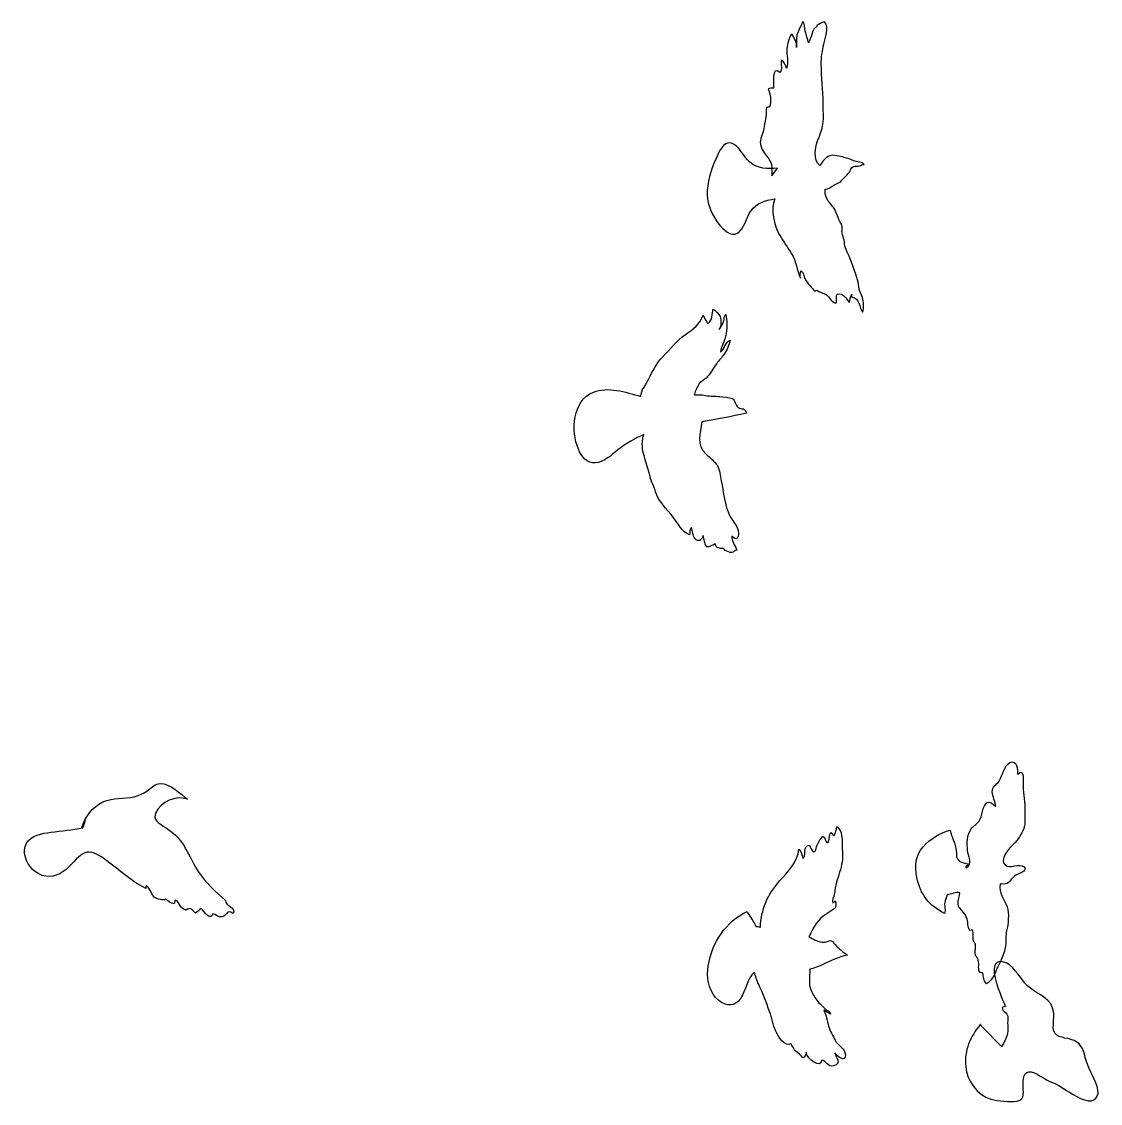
# Model space of a CAD drawing. Header units: centimetres. Extents: x -3.52 to 1.31, y -3.67 to 3.67.
# Drawn here: x -2.423 to 1.307, y -0.072 to 3.669 of the extents above; entities that cross this region are included whole.
import ezdxf

# ---------------------------------------------------------------- set-up
doc = ezdxf.new("R2010")
doc.units = ezdxf.units.CM
doc.header["$MEASUREMENT"] = 0
doc.layers.add('Layer 1', color=7, linetype='Continuous')

msp = doc.modelspace()

# ---------------------------------------------------------------- linework, layer by layer
at = {"layer": 'Layer 1'}
for points, knots in [([(0.17084, 3.13587), (0.17126, 3.16841), (0.17282, 3.18273), (0.15131, 3.2062), (0.15131, 3.2062), (0.14223, 3.21625), (0.13054, 3.23636), (0.13099, 3.25046), (0.13099, 3.25046), (0.13139, 3.26888), (0.14263, 3.28814), (0.14477, 3.30668), (0.14477, 3.30668), (0.14609, 3.3183), (0.14855, 3.32808), (0.15062, 3.33949), (0.15062, 3.33949), (0.15247, 3.35015), (0.14901, 3.36092), (0.15229, 3.37148), (0.15229, 3.37148), (0.15586, 3.37225), (0.15949, 3.37294), (0.16314, 3.37354), (0.16314, 3.37354), (0.17034, 3.39137), (0.1661, 3.42127), (0.1583, 3.43699), (0.1583, 3.43699), (0.16444, 3.438), (0.17034, 3.43868), (0.17648, 3.43919), (0.17648, 3.43919), (0.18061, 3.45152), (0.16651, 3.51965), (0.19915, 3.49343), (0.19915, 3.49343), (0.20968, 3.50428), (0.20021, 3.52214), (0.20484, 3.53515), (0.20484, 3.53515), (0.21582, 3.52983), (0.2177, 3.517), (0.22212, 3.50702), (0.22212, 3.50702), (0.23011, 3.52705), (0.22125, 3.55467), (0.22331, 3.57613), (0.22331, 3.57613), (0.22458, 3.58973), (0.22947, 3.61706), (0.24135, 3.62563), (0.24135, 3.62563), (0.24804, 3.61102), (0.25942, 3.59663), (0.25633, 3.5798), (0.25633, 3.5798), (0.25691, 3.59377), (0.25398, 3.60819), (0.25739, 3.62211), (0.25739, 3.62211), (0.26154, 3.63846), (0.27192, 3.65307), (0.27803, 3.66886), (0.27803, 3.66886), (0.28494, 3.66645), (0.28433, 3.64293), (0.28639, 3.63563), (0.28639, 3.63563), (0.29025, 3.62219), (0.29427, 3.60986), (0.29745, 3.59607), (0.29745, 3.59607), (0.3019, 3.59715), (0.31123, 3.6352), (0.31658, 3.64232), (0.31658, 3.64232), (0.32558, 3.65433), (0.33838, 3.666), (0.35365, 3.66796), (0.35365, 3.66796), (0.3718, 3.64727), (0.35473, 3.61412), (0.3505, 3.59115), (0.3505, 3.59115), (0.34616, 3.56829), (0.34113, 3.54421), (0.34164, 3.52093), (0.34164, 3.52093), (0.34249, 3.4759), (0.34833, 3.43229), (0.34823, 3.38724), (0.34823, 3.38724), (0.34815, 3.36356), (0.35127, 3.33821), (0.34773, 3.31477), (0.34773, 3.31477), (0.34498, 3.29643), (0.3372, 3.27709), (0.33037, 3.25984), (0.33037, 3.25984), (0.32119, 3.23645), (0.31254, 3.1902), (0.33688, 3.17099), (0.33688, 3.17099), (0.34675, 3.18382), (0.35514, 3.1989), (0.37109, 3.2048), (0.37109, 3.2048), (0.3845, 3.20962), (0.40588, 3.20321), (0.4212, 3.19948), (0.4212, 3.19948), (0.43284, 3.19662), (0.44329, 3.19236), (0.45417, 3.18792), (0.45417, 3.18792), (0.46303, 3.18427), (0.4864, 3.18369), (0.49074, 3.17511), (0.49074, 3.17511), (0.48315, 3.17609), (0.47968, 3.17149), (0.47352, 3.17), (0.47352, 3.17), (0.46701, 3.16841), (0.45931, 3.17029), (0.45336, 3.16772), (0.45336, 3.16772), (0.44399, 3.16349), (0.4441, 3.1551), (0.43897, 3.14848), (0.43897, 3.14848), (0.43365, 3.14157), (0.4263, 3.13477), (0.42077, 3.12877), (0.42077, 3.12877), (0.41482, 3.12216), (0.41307, 3.11782), (0.40437, 3.11271), (0.40437, 3.11271), (0.39821, 3.10903), (0.39127, 3.10641), (0.38498, 3.10303), (0.38498, 3.10303), (0.37612, 3.09832), (0.36691, 3.08914), (0.35598, 3.08906), (0.35598, 3.08906), (0.35005, 3.06845), (0.36889, 3.04466), (0.38101, 3.03008), (0.38101, 3.03008), (0.39355, 3.01529), (0.39479, 3.00161), (0.40289, 2.98484), (0.40289, 2.98484), (0.40784, 2.97447), (0.41316, 2.97074), (0.41453, 2.95891), (0.41453, 2.95891), (0.4153, 2.9524), (0.41286, 2.9447), (0.41376, 2.93833), (0.41376, 2.93833), (0.41503, 2.92955), (0.41937, 2.92312), (0.42093, 2.91433), (0.42093, 2.91433), (0.42289, 2.90351), (0.42053, 2.89668), (0.42524, 2.88615), (0.42524, 2.88615), (0.4426, 2.84779), (0.45842, 2.80934), (0.46906, 2.76844), (0.46906, 2.76844), (0.47181, 2.75796), (0.47163, 2.74635), (0.47509, 2.73629), (0.47509, 2.73629), (0.47766, 2.72909), (0.48245, 2.72295), (0.48451, 2.71504), (0.48451, 2.71504), (0.48798, 2.70194), (0.49046, 2.67699), (0.48501, 2.66437), (0.48501, 2.66437), (0.47191, 2.67953), (0.47636, 2.71366), (0.44805, 2.71652), (0.44805, 2.71652), (0.44665, 2.7197), (0.44638, 2.72284), (0.44728, 2.7261), (0.44728, 2.7261), (0.44146, 2.71615), (0.44175, 2.70766), (0.43918, 2.69739), (0.43918, 2.69739), (0.43, 2.70668), (0.42447, 2.72163), (0.41087, 2.72599), (0.41087, 2.72599), (0.38674, 2.7338), (0.39756, 2.71001), (0.39343, 2.69583), (0.39343, 2.69583), (0.38052, 2.69392), (0.36888, 2.71829), (0.35832, 2.72501), (0.35832, 2.72501), (0.34967, 2.73062), (0.33268, 2.73192), (0.32689, 2.74009), (0.32689, 2.74009), (0.32432, 2.74017), (0.32237, 2.73911), (0.32099, 2.73684), (0.32099, 2.73684), (0.30982, 2.74613), (0.29294, 2.76631), (0.28588, 2.77854), (0.28588, 2.77854), (0.2813, 2.78635), (0.2813, 2.80587), (0.27088, 2.80659), (0.27088, 2.80659), (0.26842, 2.79847), (0.26929, 2.79061), (0.27011, 2.7823), (0.27011, 2.7823), (0.25611, 2.80931), (0.25648, 2.84003), (0.23944, 2.86604), (0.23944, 2.86604), (0.22513, 2.88763), (0.21126, 2.90882), (0.19772, 2.93131), (0.19772, 2.93131), (0.17819, 2.96377), (0.16586, 3.02016), (0.18174, 3.05596), (0.18174, 3.05596), (0.14822, 3.05112), (0.11922, 3.04244), (0.09858, 3.01397), (0.09858, 3.01397), (0.08292, 2.99238), (0.07598, 2.95214), (0.05254, 2.93753), (0.05254, 2.93753), (0.0283, 2.92245), (0.00227, 2.9515), (-0.01175, 2.96857), (-0.01175, 2.96857), (-0.03522, 2.99728), (-0.05099, 3.03228), (-0.05236, 3.06977), (-0.05236, 3.06977), (-0.05376, 3.11176), (-0.03995, 3.15507), (-0.02318, 3.19312), (-0.02318, 3.19312), (-0.01461, 3.21254), (0.00325, 3.25792), (0.03177, 3.24881), (0.03177, 3.24881), (0.05767, 3.24053), (0.07442, 3.19999), (0.09487, 3.18306), (0.09487, 3.18306), (0.12315, 3.1593), (0.15551, 3.15859), (0.19062, 3.16213), (0.19062, 3.16213), (0.19062, 3.16213), (0.17084, 3.13587), (0.17084, 3.13587)], [0, 0, 0, 0, 0.0140845, 0.0140845, 0.0140845, 0.0140845, 0.028169, 0.028169, 0.028169, 0.028169, 0.0422535, 0.0422535, 0.0422535, 0.0422535, 0.056338, 0.056338, 0.056338, 0.056338, 0.0704225, 0.0704225, 0.0704225, 0.0704225, 0.084507, 0.084507, 0.084507, 0.084507, 0.0985915, 0.0985915, 0.0985915, 0.0985915, 0.1126761, 0.1126761, 0.1126761, 0.1126761, 0.1267606, 0.1267606, 0.1267606, 0.1267606, 0.1408451, 0.1408451, 0.1408451, 0.1408451, 0.1549296, 0.1549296, 0.1549296, 0.1549296, 0.1690141, 0.1690141, 0.1690141, 0.1690141, 0.1830986, 0.1830986, 0.1830986, 0.1830986, 0.1971831, 0.1971831, 0.1971831, 0.1971831, 0.2112676, 0.2112676, 0.2112676, 0.2112676, 0.2253521, 0.2253521, 0.2253521, 0.2253521, 0.2394366, 0.2394366, 0.2394366, 0.2394366, 0.2535211, 0.2535211, 0.2535211, 0.2535211, 0.2676056, 0.2676056, 0.2676056, 0.2676056, 0.2816901, 0.2816901, 0.2816901, 0.2816901, 0.2957746, 0.2957746, 0.2957746, 0.2957746, 0.3098592, 0.3098592, 0.3098592, 0.3098592, 0.3239437, 0.3239437, 0.3239437, 0.3239437, 0.3380282, 0.3380282, 0.3380282, 0.3380282, 0.3521127, 0.3521127, 0.3521127, 0.3521127, 0.3661972, 0.3661972, 0.3661972, 0.3661972, 0.3802817, 0.3802817, 0.3802817, 0.3802817, 0.3943662, 0.3943662, 0.3943662, 0.3943662, 0.4084507, 0.4084507, 0.4084507, 0.4084507, 0.4225352, 0.4225352, 0.4225352, 0.4225352, 0.4366197, 0.4366197, 0.4366197, 0.4366197, 0.4507042, 0.4507042, 0.4507042, 0.4507042, 0.4647887, 0.4647887, 0.4647887, 0.4647887, 0.4788732, 0.4788732, 0.4788732, 0.4788732, 0.4929577, 0.4929577, 0.4929577, 0.4929577, 0.5070423, 0.5070423, 0.5070423, 0.5070423, 0.5211268, 0.5211268, 0.5211268, 0.5211268, 0.5352113, 0.5352113, 0.5352113, 0.5352113, 0.5492958, 0.5492958, 0.5492958, 0.5492958, 0.5633803, 0.5633803, 0.5633803, 0.5633803, 0.5774648, 0.5774648, 0.5774648, 0.5774648, 0.5915493, 0.5915493, 0.5915493, 0.5915493, 0.6056338, 0.6056338, 0.6056338, 0.6056338, 0.6197183, 0.6197183, 0.6197183, 0.6197183, 0.6338028, 0.6338028, 0.6338028, 0.6338028, 0.6478873, 0.6478873, 0.6478873, 0.6478873, 0.6619718, 0.6619718, 0.6619718, 0.6619718, 0.6760563, 0.6760563, 0.6760563, 0.6760563, 0.6901408, 0.6901408, 0.6901408, 0.6901408, 0.7042254, 0.7042254, 0.7042254, 0.7042254, 0.7183099, 0.7183099, 0.7183099, 0.7183099, 0.7323944, 0.7323944, 0.7323944, 0.7323944, 0.7464789, 0.7464789, 0.7464789, 0.7464789, 0.7605634, 0.7605634, 0.7605634, 0.7605634, 0.7746479, 0.7746479, 0.7746479, 0.7746479, 0.7887324, 0.7887324, 0.7887324, 0.7887324, 0.8028169, 0.8028169, 0.8028169, 0.8028169, 0.8169014, 0.8169014, 0.8169014, 0.8169014, 0.8309859, 0.8309859, 0.8309859, 0.8309859, 0.8450704, 0.8450704, 0.8450704, 0.8450704, 0.8591549, 0.8591549, 0.8591549, 0.8591549, 0.8732394, 0.8732394, 0.8732394, 0.8732394, 0.8873239, 0.8873239, 0.8873239, 0.8873239, 0.9014085, 0.9014085, 0.9014085, 0.9014085, 0.915493, 0.915493, 0.915493, 0.915493, 0.9295775, 0.9295775, 0.9295775, 0.9295775, 0.943662, 0.943662, 0.943662, 0.943662, 0.9577465, 0.9577465, 0.9577465, 0.9577465, 0.971831, 0.971831, 0.971831, 0.971831, 1, 1, 1, 1]), ([(0.17084, 3.13587), (0.17084, 3.13587), (0.17084, 3.13587), (0.17084, 3.13587), (0.17084, 3.13587), (0.17084, 3.13587), (0.17084, 3.13587), (0.17084, 3.13587)], [0, 0, 0, 0, 0.3333333, 0.3333333, 0.3333333, 0.3333333, 1, 1, 1, 1]), ([(0.02619, 1.95913), (0.00674, 1.99522), (0.00449, 2.04139), (-0.00381, 2.08134), (-0.00381, 2.08134), (-0.00757, 2.09878), (-0.00794, 2.11761), (-0.01733, 2.13349), (-0.01733, 2.13349), (-0.02641, 2.14857), (-0.04326, 2.16082), (-0.0563, 2.17262), (-0.0563, 2.17262), (-0.09226, 2.20548), (-0.07479, 2.24475), (-0.07125, 2.28475), (-0.07125, 2.28475), (-0.0196, 2.29364), (0.03188, 2.30338), (0.08316, 2.31494), (0.08316, 2.31494), (0.07763, 2.33545), (0.06728, 2.32648), (0.05456, 2.33484), (0.05456, 2.33484), (0.04334, 2.34212), (0.04638, 2.35804), (0.03445, 2.36513), (0.03445, 2.36513), (0.02437, 2.37095), (0.0031, 2.37045), (-0.00865, 2.37206), (-0.00865, 2.37206), (-0.02529, 2.37423), (-0.04199, 2.37301), (-0.05866, 2.37627), (-0.05866, 2.37627), (-0.07176, 2.37884), (-0.08456, 2.37915), (-0.0974, 2.37836), (-0.0974, 2.37836), (-0.09724, 2.37902), (-0.0969, 2.37987), (-0.09674, 2.38064), (-0.09674, 2.38064), (-0.09288, 2.39255), (-0.08785, 2.40715), (-0.07978, 2.41691), (-0.07978, 2.41691), (-0.07295, 2.42501), (-0.06369, 2.42866), (-0.05618, 2.43615), (-0.05618, 2.43615), (-0.042, 2.45044), (-0.03104, 2.47039), (-0.01948, 2.48706), (-0.01948, 2.48706), (-0.0116, 2.49849), (-0.00194, 2.50738), (0.00616, 2.51849), (0.00616, 2.51849), (0.01698, 2.53339), (0.02174, 2.55056), (0.02743, 2.5677), (0.02743, 2.5677), (0.00851, 2.56019), (0.0083, 2.53661), (-0.00617, 2.52526), (-0.00617, 2.52526), (-0.00551, 2.5441), (0.00783, 2.5637), (0.01156, 2.58297), (0.01156, 2.58297), (0.01524, 2.60181), (0.01807, 2.638), (0.01156, 2.65615), (0.01156, 2.65615), (0.00447, 2.65062), (0.00764, 2.64274), (0.00537, 2.63475), (0.00537, 2.63475), (0.00222, 2.62401), (-0.00479, 2.61385), (-0.0109, 2.60456), (-0.0109, 2.60456), (-0.00418, 2.61509), (-0.00288, 2.638), (-0.00794, 2.64962), (-0.00794, 2.64962), (-0.01011, 2.65465), (-0.02725, 2.67436), (-0.03165, 2.67497), (-0.03165, 2.67497), (-0.03705, 2.65743), (-0.03152, 2.63653), (-0.05115, 2.62457), (-0.05115, 2.62457), (-0.05687, 2.63357), (-0.06197, 2.6441), (-0.06605, 2.65397), (-0.06605, 2.65397), (-0.07666, 2.62291), (-0.10113, 2.60415), (-0.12767, 2.58671), (-0.12767, 2.58671), (-0.1599, 2.56562), (-0.1803, 2.53525), (-0.20702, 2.50831), (-0.20702, 2.50831), (-0.22816, 2.48701), (-0.24144, 2.45939), (-0.25459, 2.43317), (-0.25459, 2.43317), (-0.25999, 2.42251), (-0.26335, 2.41542), (-0.27054, 2.40515), (-0.27054, 2.40515), (-0.27856, 2.39409), (-0.28128, 2.38356), (-0.28229, 2.37221), (-0.28229, 2.37221), (-0.33534, 2.38928), (-0.39588, 2.40711), (-0.4458, 2.38769), (-0.4458, 2.38769), (-0.51933, 2.35911), (-0.52391, 2.25291), (-0.49795, 2.19028), (-0.49795, 2.19028), (-0.48747, 2.16525), (-0.46829, 2.13969), (-0.43831, 2.14265), (-0.43831, 2.14265), (-0.4087, 2.14548), (-0.38306, 2.17056), (-0.36097, 2.18789), (-0.36097, 2.18789), (-0.33187, 2.21078), (-0.3026, 2.22774), (-0.27165, 2.24065), (-0.27165, 2.24065), (-0.27303, 2.23599), (-0.2743, 2.23136), (-0.2752, 2.22657), (-0.2752, 2.22657), (-0.27983, 2.20173), (-0.27478, 2.1818), (-0.26792, 2.15831), (-0.26792, 2.15831), (-0.2617, 2.13741), (-0.2549, 2.11738), (-0.25014, 2.09619), (-0.25014, 2.09619), (-0.24612, 2.07756), (-0.23585, 2.06198), (-0.23075, 2.04322), (-0.23075, 2.04322), (-0.22138, 2.00951), (-0.19119, 1.98316), (-0.17019, 1.95567), (-0.17019, 1.95567), (-0.15431, 1.93477), (-0.1399, 1.9036), (-0.11312, 1.8946), (-0.11312, 1.8946), (-0.11235, 1.90188), (-0.11352, 1.91508), (-0.10682, 1.91915), (-0.10682, 1.91915), (-0.10227, 1.90664), (-0.10433, 1.89177), (-0.09446, 1.88049), (-0.09446, 1.88049), (-0.08311, 1.86758), (-0.07197, 1.87536), (-0.06588, 1.89142), (-0.06588, 1.89142), (-0.06284, 1.88248), (-0.063, 1.85734), (-0.05321, 1.85319), (-0.05321, 1.85319), (-0.04503, 1.84972), (-0.03212, 1.86039), (-0.02445, 1.86274), (-0.02445, 1.86274), (-0.02149, 1.84694), (-0.01762, 1.85083), (-0.00688, 1.84676), (-0.00688, 1.84676), (-0.00254, 1.84795), (0.0014, 1.84745), (0.00516, 1.84538), (0.00516, 1.84538), (0.00691, 1.84379), (0.00828, 1.84205), (0.00979, 1.84017), (0.00979, 1.84017), (0.01728, 1.83702), (0.02408, 1.8316), (0.03286, 1.83305), (0.03286, 1.83305), (0.03937, 1.83413), (0.04291, 1.84043), (0.05003, 1.84128), (0.05003, 1.84128), (0.04498, 1.85604), (0.03085, 1.87372), (0.03323, 1.88978), (0.03323, 1.88978), (0.05612, 1.86422), (0.05897, 1.89835), (0.05247, 1.9156), (0.05247, 1.9156), (0.0463, 1.93186), (0.03408, 1.94445), (0.02619, 1.95913)], [0, 0, 0, 0, 0.0181818, 0.0181818, 0.0181818, 0.0181818, 0.0363636, 0.0363636, 0.0363636, 0.0363636, 0.0545455, 0.0545455, 0.0545455, 0.0545455, 0.0727273, 0.0727273, 0.0727273, 0.0727273, 0.0909091, 0.0909091, 0.0909091, 0.0909091, 0.1090909, 0.1090909, 0.1090909, 0.1090909, 0.1272727, 0.1272727, 0.1272727, 0.1272727, 0.1454545, 0.1454545, 0.1454545, 0.1454545, 0.1636364, 0.1636364, 0.1636364, 0.1636364, 0.1818182, 0.1818182, 0.1818182, 0.1818182, 0.2, 0.2, 0.2, 0.2, 0.2181818, 0.2181818, 0.2181818, 0.2181818, 0.2363636, 0.2363636, 0.2363636, 0.2363636, 0.2545455, 0.2545455, 0.2545455, 0.2545455, 0.2727273, 0.2727273, 0.2727273, 0.2727273, 0.2909091, 0.2909091, 0.2909091, 0.2909091, 0.3090909, 0.3090909, 0.3090909, 0.3090909, 0.3272727, 0.3272727, 0.3272727, 0.3272727, 0.3454545, 0.3454545, 0.3454545, 0.3454545, 0.3636364, 0.3636364, 0.3636364, 0.3636364, 0.3818182, 0.3818182, 0.3818182, 0.3818182, 0.4, 0.4, 0.4, 0.4, 0.4181818, 0.4181818, 0.4181818, 0.4181818, 0.4363636, 0.4363636, 0.4363636, 0.4363636, 0.4545455, 0.4545455, 0.4545455, 0.4545455, 0.4727273, 0.4727273, 0.4727273, 0.4727273, 0.4909091, 0.4909091, 0.4909091, 0.4909091, 0.5090909, 0.5090909, 0.5090909, 0.5090909, 0.5272727, 0.5272727, 0.5272727, 0.5272727, 0.5454545, 0.5454545, 0.5454545, 0.5454545, 0.5636364, 0.5636364, 0.5636364, 0.5636364, 0.5818182, 0.5818182, 0.5818182, 0.5818182, 0.6, 0.6, 0.6, 0.6, 0.6181818, 0.6181818, 0.6181818, 0.6181818, 0.6363636, 0.6363636, 0.6363636, 0.6363636, 0.6545455, 0.6545455, 0.6545455, 0.6545455, 0.6727273, 0.6727273, 0.6727273, 0.6727273, 0.6909091, 0.6909091, 0.6909091, 0.6909091, 0.7090909, 0.7090909, 0.7090909, 0.7090909, 0.7272727, 0.7272727, 0.7272727, 0.7272727, 0.7454545, 0.7454545, 0.7454545, 0.7454545, 0.7636364, 0.7636364, 0.7636364, 0.7636364, 0.7818182, 0.7818182, 0.7818182, 0.7818182, 0.8, 0.8, 0.8, 0.8, 0.8181818, 0.8181818, 0.8181818, 0.8181818, 0.8363636, 0.8363636, 0.8363636, 0.8363636, 0.8545455, 0.8545455, 0.8545455, 0.8545455, 0.8727273, 0.8727273, 0.8727273, 0.8727273, 0.8909091, 0.8909091, 0.8909091, 0.8909091, 0.9090909, 0.9090909, 0.9090909, 0.9090909, 0.9272727, 0.9272727, 0.9272727, 0.9272727, 0.9454545, 0.9454545, 0.9454545, 0.9454545, 0.9636364, 0.9636364, 0.9636364, 0.9636364, 1, 1, 1, 1]), ([(0.85484, 0.75531), (0.83934, 0.76005), (0.82219, 0.75856), (0.8133, 0.77325), (0.8133, 0.77325), (0.807, 0.78352), (0.80968, 0.7901), (0.80867, 0.80193), (0.80867, 0.80193), (0.80632, 0.82672), (0.79182, 0.8486), (0.78758, 0.87305), (0.78758, 0.87305), (0.75228, 0.86302), (0.71844, 0.84339), (0.69439, 0.81529), (0.69439, 0.81529), (0.66756, 0.78399), (0.66441, 0.74859), (0.67232, 0.70964), (0.67232, 0.70964), (0.68452, 0.65), (0.71412, 0.61211), (0.76794, 0.58484), (0.76794, 0.58484), (0.77318, 0.59661), (0.76667, 0.61048), (0.76892, 0.62268), (0.76892, 0.62268), (0.77069, 0.63197), (0.77575, 0.63977), (0.77702, 0.64911), (0.77702, 0.64911), (0.79004, 0.65051), (0.80866, 0.66075), (0.82131, 0.65562), (0.82131, 0.65562), (0.82189, 0.6435), (0.8135, 0.63168), (0.8153, 0.61757), (0.8153, 0.61757), (0.81676, 0.60476), (0.81951, 0.60384), (0.8284, 0.5945), (0.8284, 0.5945), (0.83607, 0.58651), (0.84301, 0.57587), (0.84634, 0.56513), (0.84634, 0.56513), (0.8506, 0.55092), (0.84626, 0.53909), (0.85642, 0.52616), (0.85642, 0.52616), (0.85867, 0.52677), (0.86087, 0.52724), (0.86311, 0.52767), (0.86311, 0.52767), (0.87134, 0.51534), (0.86496, 0.5029), (0.86843, 0.4901), (0.86843, 0.4901), (0.86973, 0.48534), (0.87327, 0.48349), (0.87483, 0.47846), (0.87483, 0.47846), (0.87769, 0.46859), (0.87287, 0.45626), (0.87425, 0.44613), (0.87425, 0.44613), (0.87563, 0.43547), (0.87922, 0.43637), (0.88274, 0.42922), (0.88274, 0.42922), (0.89031, 0.41364), (0.88253, 0.39609), (0.88877, 0.38149), (0.88877, 0.38149), (0.89239, 0.3808), (0.89605, 0.38011), (0.8997, 0.37951), (0.8997, 0.37951), (0.90491, 0.36456), (0.90039, 0.354), (0.9137, 0.34138), (0.9137, 0.34138), (0.93077, 0.35371), (0.93836, 0.36535), (0.94526, 0.38496), (0.94526, 0.38496), (0.95018, 0.39914), (0.95875, 0.41081), (0.96428, 0.42459), (0.96428, 0.42459), (0.97021, 0.4392), (0.97672, 0.45663), (0.97899, 0.47222), (0.97899, 0.47222), (0.98156, 0.49011), (0.97849, 0.50746), (0.98283, 0.52508), (0.98283, 0.52508), (0.98844, 0.54707), (0.9922, 0.58543), (0.98423, 0.60771), (0.98423, 0.60771), (0.97407, 0.63631), (0.95454, 0.65348), (0.96095, 0.68709), (0.96095, 0.68709), (0.99154, 0.6819), (0.99085, 0.69677), (1.01045, 0.71395), (1.01045, 0.71395), (1.01992, 0.72242), (1.05897, 0.7308), (1.04291, 0.74549), (1.04291, 0.74549), (1.02576, 0.76097), (0.99396, 0.73702), (0.9775, 0.75248), (0.9775, 0.75248), (0.9576, 0.77124), (0.98798, 0.80606), (1.00118, 0.81868), (1.00118, 0.81868), (1.01698, 0.83384), (1.02931, 0.85072), (1.03915, 0.87046), (1.03915, 0.87046), (1.04971, 0.89197), (1.04439, 0.91531), (1.04537, 0.93859), (1.04537, 0.93859), (1.04645, 0.96867), (1.04161, 0.99518), (1.03965, 1.02476), (1.03965, 1.02476), (1.03864, 1.03995), (1.04764, 1.09183), (1.02049, 1.06617), (1.02049, 1.06617), (1.02208, 1.08197), (1.01803, 1.11816), (0.99358, 1.10641), (0.99358, 1.10641), (0.97352, 1.09673), (0.96823, 1.05955), (0.95667, 1.04238), (0.95667, 1.04238), (0.9481, 1.02957), (0.93212, 1.02291), (0.9332, 1.0055), (0.9332, 1.0055), (0.93439, 0.98944), (0.94304, 0.9711), (0.9459, 0.9547), (0.9459, 0.9547), (0.92037, 0.98163), (0.90637, 0.96901), (0.89904, 0.93737), (0.89904, 0.93737), (0.89629, 0.92515), (0.8943, 0.91292), (0.8865, 0.90276), (0.8865, 0.90276), (0.87901, 0.89286), (0.86737, 0.88726), (0.85988, 0.8772), (0.85988, 0.8772), (0.84578, 0.85789), (0.8452, 0.82651), (0.84776, 0.80343), (0.84776, 0.80343), (0.84982, 0.78499), (0.86747, 0.75443), (0.843, 0.74287), (0.843, 0.74287), (0.8425, 0.74485), (0.84202, 0.74681), (0.84152, 0.74872), (0.84152, 0.74872), (0.84152, 0.74872), (0.85484, 0.75531), (0.85484, 0.75531)], [0, 0, 0, 0, 0.0212766, 0.0212766, 0.0212766, 0.0212766, 0.0425532, 0.0425532, 0.0425532, 0.0425532, 0.0638298, 0.0638298, 0.0638298, 0.0638298, 0.0851064, 0.0851064, 0.0851064, 0.0851064, 0.106383, 0.106383, 0.106383, 0.106383, 0.1276596, 0.1276596, 0.1276596, 0.1276596, 0.1489362, 0.1489362, 0.1489362, 0.1489362, 0.1702128, 0.1702128, 0.1702128, 0.1702128, 0.1914894, 0.1914894, 0.1914894, 0.1914894, 0.212766, 0.212766, 0.212766, 0.212766, 0.2340426, 0.2340426, 0.2340426, 0.2340426, 0.2553191, 0.2553191, 0.2553191, 0.2553191, 0.2765957, 0.2765957, 0.2765957, 0.2765957, 0.2978723, 0.2978723, 0.2978723, 0.2978723, 0.3191489, 0.3191489, 0.3191489, 0.3191489, 0.3404255, 0.3404255, 0.3404255, 0.3404255, 0.3617021, 0.3617021, 0.3617021, 0.3617021, 0.3829787, 0.3829787, 0.3829787, 0.3829787, 0.4042553, 0.4042553, 0.4042553, 0.4042553, 0.4255319, 0.4255319, 0.4255319, 0.4255319, 0.4468085, 0.4468085, 0.4468085, 0.4468085, 0.4680851, 0.4680851, 0.4680851, 0.4680851, 0.4893617, 0.4893617, 0.4893617, 0.4893617, 0.5106383, 0.5106383, 0.5106383, 0.5106383, 0.5319149, 0.5319149, 0.5319149, 0.5319149, 0.5531915, 0.5531915, 0.5531915, 0.5531915, 0.5744681, 0.5744681, 0.5744681, 0.5744681, 0.5957447, 0.5957447, 0.5957447, 0.5957447, 0.6170213, 0.6170213, 0.6170213, 0.6170213, 0.6382979, 0.6382979, 0.6382979, 0.6382979, 0.6595745, 0.6595745, 0.6595745, 0.6595745, 0.6808511, 0.6808511, 0.6808511, 0.6808511, 0.7021277, 0.7021277, 0.7021277, 0.7021277, 0.7234043, 0.7234043, 0.7234043, 0.7234043, 0.7446809, 0.7446809, 0.7446809, 0.7446809, 0.7659574, 0.7659574, 0.7659574, 0.7659574, 0.787234, 0.787234, 0.787234, 0.787234, 0.8085106, 0.8085106, 0.8085106, 0.8085106, 0.8297872, 0.8297872, 0.8297872, 0.8297872, 0.8510638, 0.8510638, 0.8510638, 0.8510638, 0.8723404, 0.8723404, 0.8723404, 0.8723404, 0.893617, 0.893617, 0.893617, 0.893617, 0.9148936, 0.9148936, 0.9148936, 0.9148936, 0.9361702, 0.9361702, 0.9361702, 0.9361702, 0.9574468, 0.9574468, 0.9574468, 0.9574468, 1, 1, 1, 1]), ([(-2.20316, 0.90657), (-2.20501, 0.89749), (-2.20771, 0.88882), (-2.21126, 0.88038), (-2.21126, 0.88038), (-2.24796, 0.87403), (-2.28471, 0.87011), (-2.3217, 0.86538), (-2.3217, 0.86538), (-2.35136, 0.86162), (-2.39015, 0.85652), (-2.40631, 0.82731), (-2.40631, 0.82731), (-2.42287, 0.79765), (-2.40687, 0.75918), (-2.3848, 0.73701), (-2.3848, 0.73701), (-2.35858, 0.71097), (-2.32201, 0.70555), (-2.28955, 0.72301), (-2.28955, 0.72301), (-2.25968, 0.73907), (-2.24251, 0.76915), (-2.2152, 0.78831), (-2.2152, 0.78831), (-2.19133, 0.80508), (-2.16914, 0.79511), (-2.14715, 0.78003), (-2.14715, 0.78003), (-2.09471, 0.74415), (-2.05063, 0.70076), (-1.99382, 0.67076), (-1.99382, 0.67076), (-1.9934, 0.67431), (-1.99271, 0.67769), (-1.99141, 0.68092), (-1.99141, 0.68092), (-1.97683, 0.67285), (-1.97553, 0.64975), (-1.96302, 0.64039), (-1.96302, 0.64039), (-1.95582, 0.63507), (-1.93235, 0.6269), (-1.92548, 0.63436), (-1.92548, 0.63436), (-1.91627, 0.62785), (-1.90693, 0.6183), (-1.89519, 0.61814), (-1.89519, 0.61814), (-1.89453, 0.62203), (-1.8936, 0.626), (-1.8927, 0.62994), (-1.8927, 0.62994), (-1.88008, 0.63222), (-1.87505, 0.59994), (-1.85762, 0.5974), (-1.85762, 0.5974), (-1.8514, 0.59655), (-1.84722, 0.60237), (-1.84143, 0.60155), (-1.84143, 0.60155), (-1.83299, 0.60047), (-1.82931, 0.58972), (-1.82182, 0.58628), (-1.82182, 0.58628), (-1.81335, 0.59038), (-1.81039, 0.59819), (-1.802, 0.60234), (-1.802, 0.60234), (-1.79065, 0.59218), (-1.77223, 0.55609), (-1.76128, 0.584), (-1.76128, 0.584), (-1.74363, 0.57522), (-1.73474, 0.56622), (-1.71789, 0.57977), (-1.71789, 0.57977), (-1.7154, 0.58173), (-1.71128, 0.58863), (-1.70842, 0.58961), (-1.70842, 0.58961), (-1.69995, 0.59255), (-1.69879, 0.58794), (-1.69135, 0.58506), (-1.69135, 0.58506), (-1.6813, 0.60715), (-1.71836, 0.60985), (-1.71768, 0.62917), (-1.71768, 0.62917), (-1.75298, 0.66013), (-1.78623, 0.69087), (-1.81253, 0.73021), (-1.81253, 0.73021), (-1.83788, 0.7682), (-1.85346, 0.81564), (-1.88463, 0.84927), (-1.88463, 0.84927), (-1.90082, 0.86679), (-1.92112, 0.87824), (-1.94043, 0.89184), (-1.94043, 0.89184), (-1.95514, 0.90219), (-1.96776, 0.91224), (-1.95948, 0.93118), (-1.95948, 0.93118), (-1.94223, 0.97058), (-1.88831, 0.99558), (-1.84894, 0.9797), (-1.84894, 0.9797), (-1.8732, 0.99841), (-1.91165, 1.03524), (-1.94419, 1.03412), (-1.94419, 1.03412), (-1.96107, 1.03354), (-1.9716, 1.02158), (-1.98425, 1.01224), (-1.98425, 1.01224), (-1.99886, 1.00118), (-2.0156, 0.99308), (-2.03336, 0.98856), (-2.03336, 0.98856), (-2.0709, 0.9789), (-2.10572, 0.98845), (-2.14195, 0.97022), (-2.14195, 0.97022), (-2.18069, 0.9508), (-2.2018, 0.92072), (-2.21638, 0.88029), (-2.21638, 0.88029), (-2.21638, 0.88029), (-2.20316, 0.90657), (-2.20316, 0.90657)], [0, 0, 0, 0, 0.0294118, 0.0294118, 0.0294118, 0.0294118, 0.0588235, 0.0588235, 0.0588235, 0.0588235, 0.0882353, 0.0882353, 0.0882353, 0.0882353, 0.1176471, 0.1176471, 0.1176471, 0.1176471, 0.1470588, 0.1470588, 0.1470588, 0.1470588, 0.1764706, 0.1764706, 0.1764706, 0.1764706, 0.2058824, 0.2058824, 0.2058824, 0.2058824, 0.2352941, 0.2352941, 0.2352941, 0.2352941, 0.2647059, 0.2647059, 0.2647059, 0.2647059, 0.2941176, 0.2941176, 0.2941176, 0.2941176, 0.3235294, 0.3235294, 0.3235294, 0.3235294, 0.3529412, 0.3529412, 0.3529412, 0.3529412, 0.3823529, 0.3823529, 0.3823529, 0.3823529, 0.4117647, 0.4117647, 0.4117647, 0.4117647, 0.4411765, 0.4411765, 0.4411765, 0.4411765, 0.4705882, 0.4705882, 0.4705882, 0.4705882, 0.5, 0.5, 0.5, 0.5, 0.5294118, 0.5294118, 0.5294118, 0.5294118, 0.5588235, 0.5588235, 0.5588235, 0.5588235, 0.5882353, 0.5882353, 0.5882353, 0.5882353, 0.6176471, 0.6176471, 0.6176471, 0.6176471, 0.6470588, 0.6470588, 0.6470588, 0.6470588, 0.6764706, 0.6764706, 0.6764706, 0.6764706, 0.7058824, 0.7058824, 0.7058824, 0.7058824, 0.7352941, 0.7352941, 0.7352941, 0.7352941, 0.7647059, 0.7647059, 0.7647059, 0.7647059, 0.7941176, 0.7941176, 0.7941176, 0.7941176, 0.8235294, 0.8235294, 0.8235294, 0.8235294, 0.8529412, 0.8529412, 0.8529412, 0.8529412, 0.8823529, 0.8823529, 0.8823529, 0.8823529, 0.9117647, 0.9117647, 0.9117647, 0.9117647, 0.9411765, 0.9411765, 0.9411765, 0.9411765, 1, 1, 1, 1]), ([(-2.20316, 0.90657), (-2.20316, 0.90657), (-2.20316, 0.90657), (-2.20316, 0.90657), (-2.20316, 0.90657), (-2.20316, 0.90657), (-2.20316, 0.90657), (-2.20316, 0.90657)], [0, 0, 0, 0, 0.3333333, 0.3333333, 0.3333333, 0.3333333, 1, 1, 1, 1]), ([(0.38994, 0.14616), (0.38224, 0.16116), (0.37131, 0.17899), (0.367, 0.19519), (0.367, 0.19519), (0.36195, 0.21432), (0.35949, 0.23215), (0.3503, 0.25051), (0.3503, 0.25051), (0.35948, 0.24736), (0.36618, 0.23974), (0.37398, 0.23641), (0.37398, 0.23641), (0.37268, 0.24797), (0.3652, 0.24657), (0.35821, 0.25229), (0.35821, 0.25229), (0.35101, 0.25832), (0.34498, 0.26563), (0.33805, 0.27203), (0.33805, 0.27203), (0.32712, 0.28219), (0.31905, 0.29489), (0.31104, 0.30873), (0.31104, 0.30873), (0.29696, 0.33289), (0.30099, 0.36329), (0.30247, 0.39215), (0.30247, 0.39215), (0.31686, 0.39548), (0.33107, 0.40062), (0.34546, 0.40744), (0.34546, 0.40744), (0.37406, 0.42115), (0.40108, 0.43345), (0.43214, 0.44067), (0.43214, 0.44067), (0.41804, 0.4512), (0.40195, 0.46361), (0.39034, 0.47705), (0.39034, 0.47705), (0.37624, 0.49311), (0.3778, 0.49293), (0.35907, 0.48721), (0.35907, 0.48721), (0.34518, 0.48306), (0.33393, 0.48777), (0.32081, 0.49271), (0.32081, 0.49271), (0.31282, 0.49567), (0.30631, 0.50094), (0.29933, 0.50525), (0.29933, 0.50525), (0.30147, 0.50919), (0.30364, 0.51327), (0.30581, 0.51787), (0.30581, 0.51787), (0.32208, 0.55081), (0.33777, 0.57034), (0.36981, 0.58968), (0.36981, 0.58968), (0.38905, 0.6013), (0.3973, 0.60508), (0.38963, 0.62794), (0.38963, 0.62794), (0.38788, 0.62498), (0.3854, 0.62254), (0.38243, 0.62082), (0.38243, 0.62082), (0.37743, 0.63167), (0.38502, 0.64241), (0.38738, 0.65299), (0.38738, 0.65299), (0.39024, 0.66617), (0.39024, 0.67971), (0.39442, 0.69292), (0.39442, 0.69292), (0.40122, 0.7152), (0.4103, 0.73928), (0.41403, 0.76264), (0.41403, 0.76264), (0.41697, 0.7814), (0.41403, 0.8023), (0.41411, 0.82143), (0.41411, 0.82143), (0.41424, 0.84429), (0.41522, 0.86964), (0.3958, 0.88493), (0.3958, 0.88493), (0.39331, 0.87456), (0.39167, 0.86363), (0.38622, 0.85416), (0.38622, 0.85416), (0.38212, 0.85604), (0.37855, 0.86019), (0.37627, 0.86519), (0.37627, 0.86519), (0.36619, 0.85604), (0.3736, 0.83445), (0.36177, 0.8291), (0.36177, 0.8291), (0.3532, 0.83561), (0.35862, 0.84836), (0.34738, 0.8517), (0.34738, 0.8517), (0.33643, 0.84035), (0.33071, 0.83022), (0.3256, 0.8155), (0.3256, 0.8155), (0.32332, 0.80934), (0.3243, 0.79875), (0.3157, 0.79817), (0.3157, 0.79817), (0.30832, 0.80389), (0.30517, 0.81299), (0.3008, 0.82077), (0.3008, 0.82077), (0.27643, 0.81969), (0.29202, 0.77955), (0.27775, 0.77502), (0.27775, 0.77502), (0.27418, 0.78677), (0.27436, 0.79799), (0.2641, 0.80677), (0.2641, 0.80677), (0.26196, 0.76319), (0.22505, 0.72729), (0.19795, 0.69721), (0.19795, 0.69721), (0.15601, 0.65056), (0.13337, 0.5982), (0.13157, 0.53735), (0.13157, 0.53735), (0.12982, 0.53785), (0.12802, 0.53804), (0.12625, 0.53867), (0.12625, 0.53867), (0.11355, 0.54256), (0.11924, 0.53438), (0.11098, 0.54968), (0.11098, 0.54968), (0.10339, 0.56389), (0.09341, 0.57691), (0.08532, 0.59103), (0.08532, 0.59103), (0.08532, 0.59103), (0.07222, 0.58442), (0.07222, 0.58442), (0.07222, 0.58442), (0.002, 0.54521), (-0.04327, 0.46951), (-0.05047, 0.38913), (-0.05047, 0.38913), (-0.05404, 0.35061), (-0.0433, 0.30968), (-0.01269, 0.28401), (-0.01269, 0.28401), (0.01321, 0.26242), (0.04353, 0.26194), (0.06303, 0.29094), (0.06303, 0.29094), (0.08197, 0.31875), (0.08425, 0.35928), (0.11097, 0.38167), (0.11097, 0.38167), (0.11422, 0.36728), (0.11896, 0.35307), (0.12555, 0.33926), (0.12555, 0.33926), (0.14008, 0.30907), (0.15129, 0.27703), (0.16312, 0.24586), (0.16312, 0.24586), (0.17161, 0.22348), (0.17407, 0.19924), (0.18463, 0.17736), (0.18463, 0.17736), (0.19146, 0.16305), (0.2177, 0.11767), (0.23662, 0.13474), (0.23662, 0.13474), (0.2403, 0.12678), (0.24757, 0.11405), (0.25369, 0.10812), (0.25369, 0.10812), (0.26287, 0.09904), (0.27126, 0.09796), (0.27785, 0.08515), (0.27785, 0.08515), (0.28468, 0.08584), (0.28849, 0.09671), (0.2892, 0.10454), (0.2892, 0.10454), (0.29203, 0.08147), (0.34315, 0.04541), (0.34294, 0.07737), (0.34294, 0.07737), (0.3599, 0.07597), (0.36445, 0.05221), (0.38474, 0.05753), (0.38474, 0.05753), (0.41403, 0.06541), (0.39255, 0.08682), (0.38842, 0.10272), (0.38842, 0.10272), (0.39678, 0.09018), (0.42716, 0.06782), (0.42538, 0.09629), (0.42538, 0.09629), (0.42407, 0.11689), (0.39883, 0.12901), (0.38994, 0.14616)], [0, 0, 0, 0, 0.0185185, 0.0185185, 0.0185185, 0.0185185, 0.037037, 0.037037, 0.037037, 0.037037, 0.0555556, 0.0555556, 0.0555556, 0.0555556, 0.0740741, 0.0740741, 0.0740741, 0.0740741, 0.0925926, 0.0925926, 0.0925926, 0.0925926, 0.1111111, 0.1111111, 0.1111111, 0.1111111, 0.1296296, 0.1296296, 0.1296296, 0.1296296, 0.1481481, 0.1481481, 0.1481481, 0.1481481, 0.1666667, 0.1666667, 0.1666667, 0.1666667, 0.1851852, 0.1851852, 0.1851852, 0.1851852, 0.2037037, 0.2037037, 0.2037037, 0.2037037, 0.2222222, 0.2222222, 0.2222222, 0.2222222, 0.2407407, 0.2407407, 0.2407407, 0.2407407, 0.2592593, 0.2592593, 0.2592593, 0.2592593, 0.2777778, 0.2777778, 0.2777778, 0.2777778, 0.2962963, 0.2962963, 0.2962963, 0.2962963, 0.3148148, 0.3148148, 0.3148148, 0.3148148, 0.3333333, 0.3333333, 0.3333333, 0.3333333, 0.3518519, 0.3518519, 0.3518519, 0.3518519, 0.3703704, 0.3703704, 0.3703704, 0.3703704, 0.3888889, 0.3888889, 0.3888889, 0.3888889, 0.4074074, 0.4074074, 0.4074074, 0.4074074, 0.4259259, 0.4259259, 0.4259259, 0.4259259, 0.4444444, 0.4444444, 0.4444444, 0.4444444, 0.462963, 0.462963, 0.462963, 0.462963, 0.4814815, 0.4814815, 0.4814815, 0.4814815, 0.5, 0.5, 0.5, 0.5, 0.5185185, 0.5185185, 0.5185185, 0.5185185, 0.537037, 0.537037, 0.537037, 0.537037, 0.5555556, 0.5555556, 0.5555556, 0.5555556, 0.5740741, 0.5740741, 0.5740741, 0.5740741, 0.5925926, 0.5925926, 0.5925926, 0.5925926, 0.6111111, 0.6111111, 0.6111111, 0.6111111, 0.6296296, 0.6296296, 0.6296296, 0.6296296, 0.6481481, 0.6481481, 0.6481481, 0.6481481, 0.6666667, 0.6666667, 0.6666667, 0.6666667, 0.6851852, 0.6851852, 0.6851852, 0.6851852, 0.7037037, 0.7037037, 0.7037037, 0.7037037, 0.7222222, 0.7222222, 0.7222222, 0.7222222, 0.7407407, 0.7407407, 0.7407407, 0.7407407, 0.7592593, 0.7592593, 0.7592593, 0.7592593, 0.7777778, 0.7777778, 0.7777778, 0.7777778, 0.7962963, 0.7962963, 0.7962963, 0.7962963, 0.8148148, 0.8148148, 0.8148148, 0.8148148, 0.8333333, 0.8333333, 0.8333333, 0.8333333, 0.8518519, 0.8518519, 0.8518519, 0.8518519, 0.8703704, 0.8703704, 0.8703704, 0.8703704, 0.8888889, 0.8888889, 0.8888889, 0.8888889, 0.9074074, 0.9074074, 0.9074074, 0.9074074, 0.9259259, 0.9259259, 0.9259259, 0.9259259, 0.9444444, 0.9444444, 0.9444444, 0.9444444, 0.962963, 0.962963, 0.962963, 0.962963, 1, 1, 1, 1]), ([(0.85484, 0.75531), (0.85484, 0.75531), (0.85484, 0.75531), (0.85484, 0.75531), (0.85484, 0.75531), (0.85484, 0.75531), (0.85484, 0.75531), (0.85484, 0.75531)], [0, 0, 0, 0, 0.3333333, 0.3333333, 0.3333333, 0.3333333, 1, 1, 1, 1]), ([(0.96655, 0.12398), (0.97285, 0.13851), (0.9834, 0.15377), (0.98618, 0.16946), (0.98618, 0.16946), (0.98824, 0.18129), (0.98618, 0.1946), (0.98618, 0.20663), (0.98618, 0.20663), (0.98618, 0.21539), (0.9893, 0.22912), (0.98369, 0.23682), (0.98369, 0.23682), (0.97729, 0.24576), (0.97009, 0.24428), (0.96721, 0.25928), (0.96721, 0.25928), (0.97068, 0.26198), (0.97472, 0.26333), (0.97904, 0.26333), (0.97904, 0.26333), (0.96941, 0.28413), (0.90154, 0.43057), (0.96899, 0.41756), (0.96899, 0.41756), (1.00312, 0.41097), (1.02551, 0.36718), (1.04622, 0.3434), (1.04622, 0.3434), (1.06919, 0.31686), (1.1021, 0.30644), (1.12636, 0.28236), (1.12636, 0.28236), (1.15417, 0.25474), (1.14403, 0.22386), (1.14425, 0.18944), (1.14425, 0.18944), (1.14441, 0.15552), (1.17912, 0.157), (1.20458, 0.14928), (1.20458, 0.14928), (1.23911, 0.13878), (1.24736, 0.11936), (1.25485, 0.08652), (1.25485, 0.08652), (1.26313, 0.0504), (1.28483, 0.0213), (1.29589, -0.01328), (1.29589, -0.01328), (1.30692, -0.04818), (1.2884, -0.07196), (1.25192, -0.06006), (1.25192, -0.06006), (1.21602, -0.04831), (1.18387, -0.0208), (1.15085, -0.00294), (1.15085, -0.00294), (1.12384, 0.00434), (1.10391, 0.02188), (1.07883, 0.03323), (1.07883, 0.03323), (1.0465, 0.04791), (1.03991, 0.02278), (1.0397, -0.00543), (1.0397, -0.00543), (1.03949, -0.0281), (1.04878, -0.05938), (1.01919, -0.06422), (1.01919, -0.06422), (0.99199, -0.06853), (0.95439, -0.06372), (0.92788, -0.0571), (0.92788, -0.0571), (0.88142, -0.04556), (0.84581, 0.00849), (0.84131, 0.05434), (0.84131, 0.05434), (0.83557, 0.11231), (0.85726, 0.15848), (0.89277, 0.20216), (0.89277, 0.20216), (0.89327, 0.20028), (0.89367, 0.1983), (0.89425, 0.19621), (0.89425, 0.19621), (0.89425, 0.19621), (0.96655, 0.12398), (0.96655, 0.12398)], [0, 0, 0, 0, 0.0434783, 0.0434783, 0.0434783, 0.0434783, 0.0869565, 0.0869565, 0.0869565, 0.0869565, 0.1304348, 0.1304348, 0.1304348, 0.1304348, 0.173913, 0.173913, 0.173913, 0.173913, 0.2173913, 0.2173913, 0.2173913, 0.2173913, 0.2608696, 0.2608696, 0.2608696, 0.2608696, 0.3043478, 0.3043478, 0.3043478, 0.3043478, 0.3478261, 0.3478261, 0.3478261, 0.3478261, 0.3913043, 0.3913043, 0.3913043, 0.3913043, 0.4347826, 0.4347826, 0.4347826, 0.4347826, 0.4782609, 0.4782609, 0.4782609, 0.4782609, 0.5217391, 0.5217391, 0.5217391, 0.5217391, 0.5652174, 0.5652174, 0.5652174, 0.5652174, 0.6086957, 0.6086957, 0.6086957, 0.6086957, 0.6521739, 0.6521739, 0.6521739, 0.6521739, 0.6956522, 0.6956522, 0.6956522, 0.6956522, 0.7391304, 0.7391304, 0.7391304, 0.7391304, 0.7826087, 0.7826087, 0.7826087, 0.7826087, 0.826087, 0.826087, 0.826087, 0.826087, 0.8695652, 0.8695652, 0.8695652, 0.8695652, 0.9130435, 0.9130435, 0.9130435, 0.9130435, 1, 1, 1, 1]), ([(0.96655, 0.12398), (0.96655, 0.12398), (0.96655, 0.12398), (0.96655, 0.12398), (0.96655, 0.12398), (0.96655, 0.12398), (0.96655, 0.12398), (0.96655, 0.12398)], [0, 0, 0, 0, 0.3333333, 0.3333333, 0.3333333, 0.3333333, 1, 1, 1, 1])]:
    msp.add_open_spline(points, degree=3, knots=knots, dxfattribs=at)

doc.saveas('drawing.dxf')
